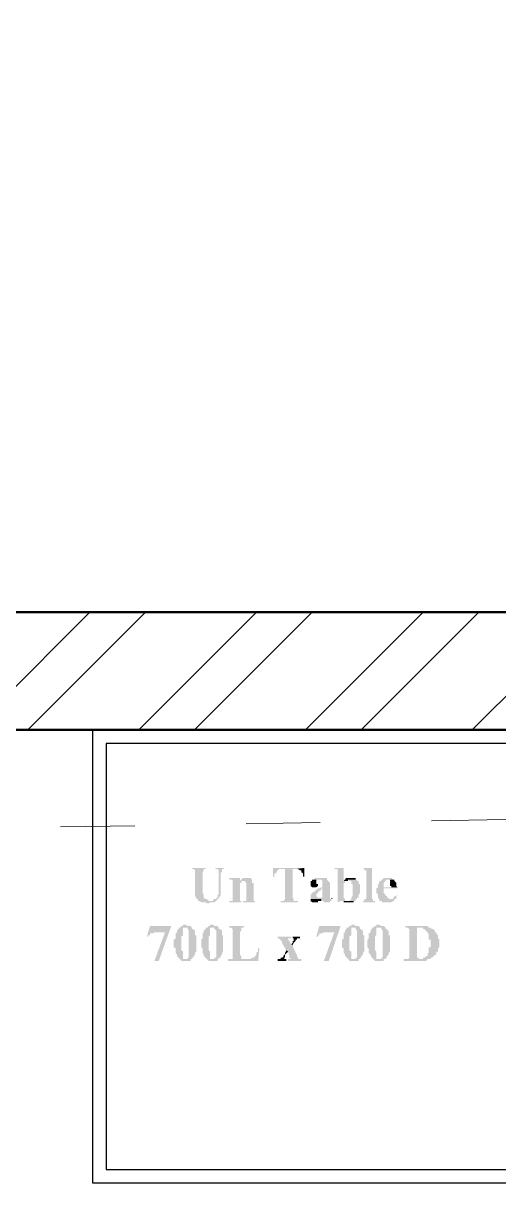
# Model space of a CAD drawing. Header units: millimetres. Extents: x 68727 to 319899, y -4876 to 265722.
# Drawn here: x 309362 to 310131, y 113485 to 115360 of the extents above; entities that cross this region are included whole.
import ezdxf

# ---------------------------------------------------------------- set-up
doc = ezdxf.new("R2010")
doc.units = ezdxf.units.MM
doc.linetypes.add('ACAD_ISO03W100', pattern=[30, 12, -18])
doc.linetypes.add('HIDDEN', pattern=[9.525, 6.35, -3.175])
doc.layers.add('glass', color=151, linetype='Continuous')
for name, color, linetype, lineweight in [('HACH', 252, 'Continuous', 13), ('LS_DR_Plan Beam', 9, 'HIDDEN', 0), ('LS_DR_Wall', 7, 'Continuous', 35)]:
    doc.layers.add(name, color=color, linetype=linetype, lineweight=lineweight)

# ---------------------------------------------------------------- blocks, each defined once
blk = doc.blocks.new('kitchen')
at = {"layer": 'glass', "linetype": 'Continuous', "lineweight": -3}
for points in [[(-133.318, 52.565), (-133.371, 52.53), (-133.495, 52.53), (-133.53, 52.495), (-133.583, 52.495), (-133.618, 52.53), (-133.742, 52.53), (-133.794, 52.565), (-133.83, 52.565), (-133.83, 52.618), (-133.883, 52.618), (-133.883, 52.654), (-133.918, 52.707), (-133.918, 53.43), (-133.953, 53.465), (-134.006, 53.465), (-134.006, 53.5), (-133.618, 53.5), (-133.618, 53.465), (-133.671, 53.465), (-133.671, 53.43), (-133.706, 53.377), (-133.706, 52.795), (-133.671, 52.742), (-133.671, 52.654), (-133.618, 52.618), (-133.583, 52.618), (-133.53, 52.565), (-133.318, 52.565)], [(-133.071, 53.5), (-133.124, 53.465), (-133.159, 53.465), (-133.159, 53.377), (-133.195, 53.377), (-133.195, 52.707), (-133.248, 52.654), (-133.248, 52.618), (-133.283, 52.618), (-133.318, 52.565), (-133.406, 52.565), (-133.406, 52.618), (-133.318, 52.618), (-133.318, 52.654), (-133.283, 52.654), (-133.283, 52.742), (-133.248, 52.742), (-133.248, 53.43), (-133.283, 53.465), (-133.318, 53.465), (-133.371, 53.5), (-133.071, 53.5)], [(-130.831, 53.5), (-131.078, 53.465), (-131.554, 53.465), (-131.625, 53.377), (-131.625, 53.342), (-131.678, 53.342), (-131.678, 53.253), (-131.713, 53.253), (-131.713, 53.5), (-130.831, 53.5)], [(-131.007, 52.53), (-131.501, 52.53), (-131.501, 52.565), (-131.413, 52.565), (-131.378, 52.618), (-131.378, 53.465), (-131.166, 53.465), (-131.166, 52.654), (-131.131, 52.618), (-131.131, 52.565), (-131.007, 52.565), (-131.007, 52.53)], [(-130.831, 53.253), (-130.866, 53.253), (-130.866, 53.342), (-130.919, 53.377), (-130.919, 53.43), (-130.955, 53.43), (-131.007, 53.465), (-131.078, 53.465), (-130.831, 53.5), (-130.831, 53.253)], [(-129.685, 52.565), (-129.773, 52.565), (-129.896, 52.53), (-129.896, 53.465), (-129.984, 53.465), (-129.984, 53.5), (-129.72, 53.5), (-129.72, 53.13), (-129.685, 53.13), (-129.685, 53.077), (-129.72, 53.077), (-129.72, 52.654), (-129.685, 52.618), (-129.685, 52.565)], [(-128.838, 52.53), (-129.173, 52.53), (-129.173, 52.565), (-129.138, 52.565), (-129.138, 52.618), (-129.085, 52.618), (-129.085, 53.43), (-129.138, 53.43), (-129.138, 53.465), (-129.173, 53.5), (-128.926, 53.5), (-128.926, 52.618), (-128.891, 52.618), (-128.891, 52.565), (-128.838, 52.565), (-128.838, 52.53)], [(-132.613, 52.53), (-132.948, 52.53), (-132.948, 52.565), (-132.86, 52.565), (-132.86, 53.165), (-132.948, 53.165), (-132.948, 53.218), (-132.648, 53.218), (-132.648, 53.13), (-132.613, 53.13), (-132.613, 53.077), (-132.648, 53.077), (-132.648, 52.565), (-132.613, 52.565), (-132.613, 52.53)], [(-132.225, 52.53), (-132.56, 52.53), (-132.56, 52.565), (-132.472, 52.565), (-132.472, 53.077), (-132.524, 53.13), (-132.648, 53.13), (-132.56, 53.218), (-132.348, 53.218), (-132.313, 53.165), (-132.313, 53.077), (-132.26, 53.077), (-132.26, 52.565), (-132.225, 52.565), (-132.225, 52.53)], [(-130.443, 52.989), (-130.496, 52.953), (-130.619, 52.953), (-130.655, 52.989), (-130.655, 53.13), (-130.619, 53.13), (-130.619, 53.165), (-130.496, 53.165), (-130.496, 53.042), (-130.443, 53.042), (-130.443, 52.989)], [(-130.108, 52.654), (-130.32, 52.654), (-130.32, 52.918), (-130.408, 52.918), (-130.355, 52.953), (-130.32, 52.953), (-130.32, 53.13), (-130.355, 53.165), (-130.567, 53.165), (-130.531, 53.218), (-130.196, 53.218), (-130.196, 53.165), (-130.108, 53.077), (-130.108, 52.654)], [(-129.385, 53.165), (-129.596, 53.165), (-129.596, 53.13), (-129.72, 53.13), (-129.649, 53.218), (-129.385, 53.218), (-129.385, 53.165)], [(-129.261, 52.795), (-129.297, 52.742), (-129.297, 52.654), (-129.349, 52.654), (-129.349, 52.618), (-129.385, 52.618), (-129.385, 52.565), (-129.561, 52.565), (-129.508, 52.618), (-129.508, 52.654), (-129.473, 52.707), (-129.473, 53.042), (-129.508, 53.042), (-129.508, 53.13), (-129.561, 53.13), (-129.596, 53.165), (-129.349, 53.165), (-129.349, 53.13), (-129.297, 53.13), (-129.297, 53.042), (-129.261, 53.042), (-129.261, 52.795)], [(-128.203, 52.918), (-128.591, 52.918), (-128.591, 52.795), (-128.538, 52.742), (-128.538, 52.707), (-128.503, 52.707), (-128.503, 52.654), (-128.45, 52.654), (-128.45, 52.618), (-128.714, 52.618), (-128.75, 52.654), (-128.75, 52.742), (-128.803, 52.795), (-128.803, 52.918), (-128.75, 52.953), (-128.75, 53.042), (-128.714, 53.077), (-128.714, 53.13), (-128.662, 53.13), (-128.662, 53.165), (-128.626, 53.165), (-128.591, 53.218), (-128.379, 53.218), (-128.326, 53.165), (-128.538, 53.165), (-128.538, 53.13), (-128.591, 53.077), (-128.591, 52.953), (-128.203, 52.953), (-128.203, 52.918)], [(-128.203, 52.953), (-128.379, 52.953), (-128.379, 52.989), (-128.415, 52.989), (-128.415, 53.165), (-128.291, 53.165), (-128.291, 53.13), (-128.238, 53.077), (-128.238, 52.989), (-128.203, 52.953)], [(-130.073, 52.565), (-130.108, 52.565), (-130.108, 52.53), (-130.284, 52.53), (-130.284, 52.565), (-130.32, 52.565), (-130.32, 52.618), (-130.655, 52.618), (-130.655, 52.742), (-130.567, 52.83), (-130.531, 52.83), (-130.531, 52.865), (-130.496, 52.865), (-130.443, 52.918), (-130.355, 52.918), (-130.355, 52.865), (-130.408, 52.865), (-130.408, 52.83), (-130.443, 52.83), (-130.443, 52.795), (-130.496, 52.742), (-130.496, 52.707), (-130.443, 52.654), (-130.108, 52.654), (-130.108, 52.618), (-130.073, 52.618), (-130.073, 52.565)], [(-128.203, 52.707), (-128.238, 52.707), (-128.238, 52.618), (-128.291, 52.618), (-128.291, 52.565), (-128.326, 52.565), (-128.379, 52.53), (-128.626, 52.53), (-128.662, 52.565), (-128.714, 52.565), (-128.714, 52.618), (-128.326, 52.618), (-128.326, 52.654), (-128.291, 52.654), (-128.291, 52.707), (-128.238, 52.707), (-128.238, 52.742), (-128.203, 52.707)], [(-130.355, 52.565), (-130.443, 52.565), (-130.443, 52.53), (-130.619, 52.53), (-130.655, 52.565), (-130.655, 52.618), (-130.355, 52.618), (-130.355, 52.565)], [(-130.02, 52.618), (-130.073, 52.618), (-130.073, 52.654), (-130.02, 52.618)], [(-129.438, 52.53), (-129.72, 52.53), (-129.72, 52.565), (-129.438, 52.565), (-129.438, 52.53)], [(-134.588, 51.86), (-134.765, 51.683), (-135.064, 51.683), (-135.1, 51.648), (-135.188, 51.648), (-135.188, 51.595), (-135.241, 51.595), (-135.241, 51.56), (-135.276, 51.56), (-135.188, 51.86), (-134.588, 51.86)], [(-134.588, 51.86), (-134.941, 50.872), (-135.064, 50.872), (-134.765, 51.683), (-134.588, 51.86)], [(-134.041, 51.86), (-134.182, 51.807), (-134.253, 51.807), (-134.253, 51.595), (-134.306, 51.56), (-134.306, 51.172), (-134.253, 51.137), (-134.253, 50.925), (-134.341, 50.925), (-134.429, 51.013), (-134.429, 51.048), (-134.465, 51.101), (-134.465, 51.225), (-134.518, 51.26), (-134.518, 51.472), (-134.465, 51.507), (-134.465, 51.648), (-134.429, 51.683), (-134.429, 51.736), (-134.377, 51.772), (-134.377, 51.807), (-134.341, 51.807), (-134.306, 51.86), (-134.253, 51.86), (-134.253, 51.895), (-134.182, 51.895), (-134.13, 51.86), (-134.041, 51.86)], [(-133.883, 51.137), (-133.918, 51.101), (-133.918, 51.048), (-133.953, 51.013), (-133.953, 50.96), (-134.006, 50.96), (-134.006, 50.925), (-134.041, 50.925), (-134.041, 50.872), (-134.306, 50.872), (-134.341, 50.925), (-134.13, 50.925), (-134.13, 50.96), (-134.094, 50.96), (-134.094, 51.736), (-134.13, 51.772), (-134.13, 51.807), (-134.182, 51.807), (-134.041, 51.86), (-134.006, 51.807), (-134.006, 51.772), (-133.953, 51.772), (-133.953, 51.736), (-133.918, 51.736), (-133.918, 51.595), (-133.883, 51.595), (-133.883, 51.137)], [(-133.283, 51.86), (-133.406, 51.807), (-133.495, 51.807), (-133.495, 51.595), (-133.53, 51.56), (-133.53, 51.172), (-133.495, 51.137), (-133.495, 50.925), (-133.583, 50.925), (-133.671, 51.013), (-133.671, 51.048), (-133.706, 51.101), (-133.706, 51.225), (-133.742, 51.26), (-133.742, 51.472), (-133.706, 51.507), (-133.706, 51.648), (-133.671, 51.683), (-133.671, 51.736), (-133.618, 51.772), (-133.618, 51.807), (-133.583, 51.807), (-133.53, 51.86), (-133.495, 51.86), (-133.495, 51.895), (-133.406, 51.895), (-133.371, 51.86), (-133.283, 51.86)], [(-133.124, 51.137), (-133.159, 51.101), (-133.159, 51.048), (-133.195, 51.013), (-133.195, 50.96), (-133.248, 50.96), (-133.248, 50.925), (-133.283, 50.925), (-133.283, 50.872), (-133.53, 50.872), (-133.583, 50.925), (-133.371, 50.925), (-133.371, 50.96), (-133.318, 50.96), (-133.318, 51.736), (-133.371, 51.772), (-133.371, 51.807), (-133.406, 51.807), (-133.283, 51.86), (-133.248, 51.807), (-133.248, 51.772), (-133.195, 51.772), (-133.195, 51.736), (-133.159, 51.736), (-133.159, 51.595), (-133.124, 51.595), (-133.124, 51.137)], [(-132.524, 51.86), (-132.56, 51.807), (-132.613, 51.807), (-132.613, 51.736), (-132.648, 51.683), (-132.648, 51.048), (-132.613, 51.013), (-132.613, 50.925), (-132.86, 50.925), (-132.86, 51.772), (-132.895, 51.807), (-132.948, 51.807), (-132.948, 51.86), (-132.524, 51.86)], [(-129.808, 51.86), (-129.984, 51.683), (-130.284, 51.683), (-130.32, 51.648), (-130.408, 51.648), (-130.408, 51.595), (-130.443, 51.595), (-130.443, 51.56), (-130.496, 51.56), (-130.408, 51.86), (-129.808, 51.86)], [(-129.808, 51.86), (-130.143, 50.872), (-130.284, 50.872), (-129.984, 51.683), (-129.808, 51.86)], [(-129.297, 51.86), (-129.438, 51.807), (-129.508, 51.807), (-129.508, 51.595), (-129.561, 51.56), (-129.561, 51.172), (-129.508, 51.137), (-129.508, 50.925), (-129.596, 50.925), (-129.685, 51.013), (-129.685, 51.048), (-129.72, 51.101), (-129.72, 51.225), (-129.773, 51.26), (-129.773, 51.472), (-129.72, 51.507), (-129.72, 51.648), (-129.685, 51.683), (-129.685, 51.736), (-129.649, 51.772), (-129.649, 51.807), (-129.596, 51.807), (-129.561, 51.86), (-129.508, 51.86), (-129.508, 51.895), (-129.438, 51.895), (-129.385, 51.86), (-129.297, 51.86)], [(-129.138, 51.137), (-129.173, 51.101), (-129.173, 51.048), (-129.226, 51.013), (-129.226, 50.96), (-129.261, 50.96), (-129.261, 50.925), (-129.297, 50.925), (-129.297, 50.872), (-129.561, 50.872), (-129.596, 50.925), (-129.385, 50.925), (-129.385, 50.96), (-129.349, 50.96), (-129.349, 51.736), (-129.385, 51.772), (-129.385, 51.807), (-129.438, 51.807), (-129.297, 51.86), (-129.261, 51.807), (-129.261, 51.772), (-129.226, 51.772), (-129.226, 51.736), (-129.173, 51.736), (-129.173, 51.595), (-129.138, 51.595), (-129.138, 51.137)], [(-128.591, 51.86), (-128.714, 51.807), (-128.803, 51.807), (-128.803, 51.595), (-128.838, 51.56), (-128.838, 51.172), (-128.803, 51.137), (-128.803, 50.925), (-128.891, 50.925), (-128.961, 51.013), (-128.961, 51.048), (-129.014, 51.101), (-129.014, 51.225), (-129.05, 51.26), (-129.05, 51.472), (-129.014, 51.507), (-129.014, 51.648), (-128.961, 51.683), (-128.961, 51.736), (-128.926, 51.772), (-128.926, 51.807), (-128.891, 51.807), (-128.838, 51.86), (-128.803, 51.86), (-128.803, 51.895), (-128.714, 51.895), (-128.662, 51.86), (-128.591, 51.86)], [(-128.415, 51.137), (-128.45, 51.101), (-128.45, 51.048), (-128.503, 51.013), (-128.503, 50.96), (-128.538, 50.96), (-128.538, 50.925), (-128.591, 50.925), (-128.591, 50.872), (-128.838, 50.872), (-128.891, 50.925), (-128.662, 50.925), (-128.662, 50.96), (-128.626, 50.96), (-128.626, 51.736), (-128.662, 51.772), (-128.662, 51.807), (-128.714, 51.807), (-128.591, 51.86), (-128.538, 51.807), (-128.538, 51.772), (-128.503, 51.772), (-128.503, 51.736), (-128.45, 51.736), (-128.45, 51.595), (-128.415, 51.595), (-128.415, 51.137)], [(-127.356, 50.925), (-127.392, 50.872), (-128.027, 50.872), (-128.027, 50.925), (-127.903, 50.925), (-127.868, 50.96), (-127.868, 51.772), (-127.903, 51.807), (-127.656, 51.807), (-127.656, 50.96), (-127.603, 50.96), (-127.603, 50.925), (-127.356, 50.925)], [(-127.021, 51.26), (-127.056, 51.225), (-127.056, 51.137), (-127.109, 51.137), (-127.109, 51.048), (-127.145, 51.048), (-127.233, 50.96), (-127.268, 50.96), (-127.268, 50.925), (-127.48, 50.925), (-127.48, 50.96), (-127.444, 50.96), (-127.392, 51.013), (-127.356, 51.013), (-127.356, 51.101), (-127.321, 51.101), (-127.321, 51.26), (-127.268, 51.26), (-127.268, 51.472), (-127.321, 51.472), (-127.321, 51.648), (-127.356, 51.648), (-127.356, 51.683), (-127.444, 51.772), (-127.48, 51.772), (-127.48, 51.807), (-127.956, 51.807), (-127.991, 51.86), (-127.356, 51.86), (-127.321, 51.807), (-127.268, 51.807), (-127.233, 51.772), (-127.18, 51.772), (-127.18, 51.736), (-127.145, 51.736), (-127.145, 51.683), (-127.109, 51.683), (-127.109, 51.648), (-127.056, 51.595), (-127.056, 51.507), (-127.021, 51.472), (-127.021, 51.26)], [(-130.919, 50.872), (-131.29, 50.872), (-131.29, 50.925), (-131.202, 50.925), (-131.254, 50.96), (-131.254, 51.013), (-131.29, 51.137), (-131.343, 51.172), (-131.466, 51.384), (-131.466, 51.437), (-131.501, 51.437), (-131.501, 51.472), (-131.554, 51.507), (-131.59, 51.507), (-131.59, 51.56), (-131.202, 51.56), (-131.202, 51.507), (-131.29, 51.507), (-131.29, 51.472), (-131.254, 51.437), (-131.202, 51.348), (-131.166, 51.313), (-131.078, 51.101), (-131.043, 51.048), (-131.043, 51.013), (-131.007, 50.96), (-131.007, 50.925), (-130.919, 50.925), (-130.919, 50.872)], [(-130.955, 51.507), (-131.043, 51.507), (-131.043, 51.472), (-131.078, 51.472), (-131.078, 51.437), (-131.131, 51.384), (-131.166, 51.313), (-131.202, 51.348), (-131.166, 51.384), (-131.166, 51.437), (-131.131, 51.437), (-131.131, 51.507), (-131.166, 51.507), (-131.166, 51.56), (-130.955, 51.56), (-130.955, 51.507)], [(-132.101, 51.225), (-132.136, 50.872), (-132.983, 50.872), (-132.983, 50.925), (-132.348, 50.925), (-132.313, 50.96), (-132.26, 50.96), (-132.189, 51.048), (-132.189, 51.101), (-132.136, 51.137), (-132.136, 51.225), (-132.101, 51.225)], [(-131.29, 51.137), (-131.378, 51.048), (-131.378, 50.96), (-131.413, 50.96), (-131.378, 50.925), (-131.343, 50.925), (-131.343, 50.872), (-131.59, 50.872), (-131.59, 50.925), (-131.501, 50.925), (-131.501, 50.96), (-131.466, 50.96), (-131.413, 51.013), (-131.413, 51.048), (-131.378, 51.048), (-131.378, 51.101), (-131.343, 51.172), (-131.29, 51.137)]]:
    blk.add_hatch(color=256, dxfattribs=at).paths.add_polyline_path(points)
at = {"layer": 'glass', "lineweight": -3}
for p, q in [((-124.022, 57.398), (-136.811, 57.398)), ((-136.811, 57.398), (-136.811, 44.61)), ((-124.411, 57.01), (-136.423, 57.01)), ((-136.423, 57.01), (-136.423, 44.981)), ((-136.423, 44.981), (-124.411, 44.981)), ((-136.811, 44.61), (-124.022, 44.61))]:
    blk.add_line(p, q, dxfattribs=at)

msp = doc.modelspace()

# ---------------------------------------------------------------- hatches: boundary and pattern name
at = {"layer": 'HACH'}
h = msp.add_hatch(dxfattribs=at)
h.set_pattern_fill('ANSI32', color=256, scale=20)
h.set_pattern_definition([(45, (-526060.14, -97174.19), (-134.70384, 134.70384), []), (45, (-525970.34, -97174.19), (-134.70384, 134.70384), [])])
h.paths.add_polyline_path([(312841.9, 114407.6), (309249.9, 114407.6), (309249.9, 114217.6), (312841.9, 114217.6)])

# ---------------------------------------------------------------- linework, layer by layer
at = {"layer": 'LS_DR_Plan Beam', "linetype": 'ACAD_ISO03W100', "ltscale": 10, "transparency": 33554508}
msp.add_line((312841.9, 114117.6), (309249.9, 114057.6), dxfattribs=at)
at = {"layer": 'LS_DR_Wall', "lineweight": 50, "ltscale": 0.25}
msp.add_lwpolyline([(306873.9, 114407.6), (313473.9, 114407.6), (313473.9, 117239.6), (302897.9, 117239.6), (302897.9, 114407.6), (305107.9, 114407.6)], dxfattribs=at)
msp.add_lwpolyline([(313451.9, 114407.6), (313473.9, 114407.6), (313473.9, 117089.6), (313703.9, 117089.6), (313703.9, 117239.6), (313283.9, 117239.6), (313283.9, 114407.6), (308639.9, 114407.6), (308639.9, 114057.6), (309249.9, 114057.6), (309249.9, 114217.6), (312841.9, 114217.6), (312841.9, 114057.6), (313451.9, 114057.6), (313451.9, 114217.6), (313451.9, 114217.6)], close=True, dxfattribs=at)

# ---------------------------------------------------------------- block references
at = {"xscale": 57.26691736061191, "yscale": 57.26691736061191, "zscale": 57.26691736061191}
msp.add_blockref('kitchen', (317308.9, 110930.6), dxfattribs=at)

doc.saveas('drawing.dxf')
